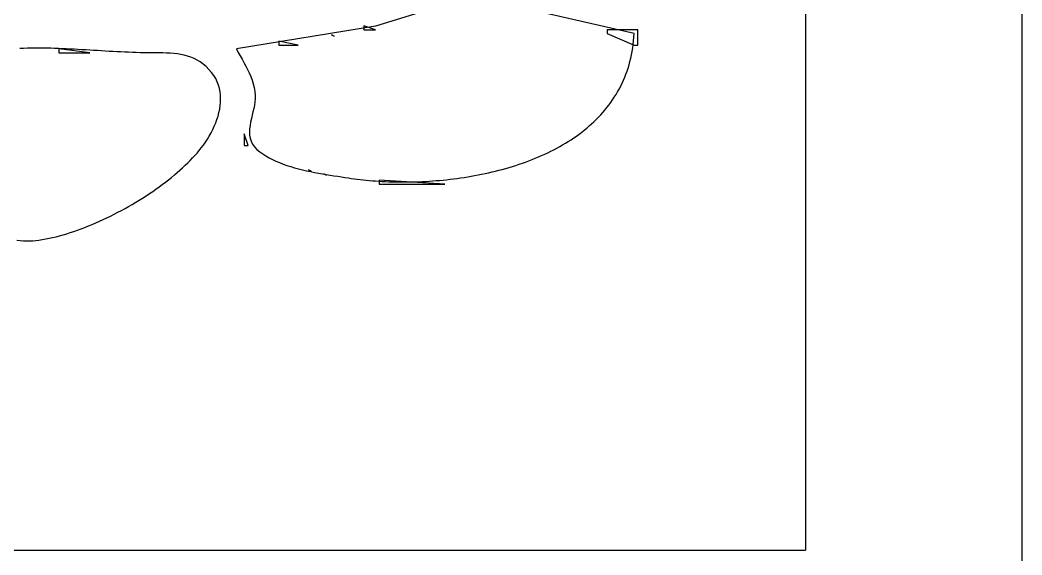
# Model space of a CAD drawing. Header units: millimetres. Extents: x 56222 to 3066687, y -650199 to -121287.
# Drawn here: x 141922.879 to 141927.51, y -185293.271 to -185290.798 of the extents above; entities that cross this region are included whole.
import ezdxf

# ---------------------------------------------------------------- set-up
doc = ezdxf.new("R2010")
doc.units = ezdxf.units.MM
doc.header["$MEASUREMENT"] = 0
doc.layers.add('$TD_AUDIT_GENERATED_(A0BDF17)', color=32, linetype='Continuous', lineweight=30)

msp = doc.modelspace()

# ---------------------------------------------------------------- linework, layer by layer
at = {"layer": '$TD_AUDIT_GENERATED_(A0BDF17)', "linetype": 'Continuous', "lineweight": 25, "ltscale": 2}
for p, q in [((141927.51, -185263.252, 0.5173), (141927.5099, -185301.8425, 0.5173)), ((141926.5099, -185286.7545, 0.5173), (141926.5099, -185293.2483, 0.5173)), ((141924.9679, -185290.6879, 0.5173), (141924.5218, -185290.8266, 0.5173)), ((141925.7173, -185290.86, 0.5173), (141924.9679, -185290.6879, 0.5173)), ((141924.5218, -185290.8266, 0.5173), (141923.8795, -185290.9313, 0.5173)), ((141924.4683, -185290.8243, 0.5173), (141924.4683, -185290.8421, 0.5173)), ((141924.5218, -185290.8421, 0.5173), (141924.4683, -185290.8243, 0.5173)), ((141924.3196, -185290.8659, 0.5173), (141924.3315, -185290.8719, 0.5173)), ((141924.3315, -185290.8719, 0.5173), (141924.3196, -185290.8659, 0.5173)), ((141924.4683, -185290.8421, 0.5173), (141924.5218, -185290.8421, 0.5173)), ((141925.5924, -185290.8421, 0.5173), (141925.5924, -185290.86, 0.5173)), ((141925.7351, -185290.8421, 0.5173), (141925.5924, -185290.8421, 0.5173)), ((141925.5924, -185290.86, 0.5173), (141925.7173, -185290.9135, 0.5173)), ((141925.7149, -185290.8938, 0.5173), (141925.7163, -185290.877, 0.5173)), ((141925.7163, -185290.877, 0.5173), (141925.7173, -185290.86, 0.5173)), ((141925.7351, -185290.9135, 0.5173), (141925.7351, -185290.8421, 0.5173)), ((141924.0758, -185290.8957, 0.5173), (141924.0758, -185290.9135, 0.5173)), ((141924.165, -185290.9135, 0.5173), (141924.0758, -185290.8957, 0.5173)), ((141924.0758, -185290.9135, 0.5173), (141924.165, -185290.9135, 0.5173)), ((141925.7109, -185290.9267, 0.5173), (141925.7131, -185290.9104, 0.5173)), ((141925.7131, -185290.9104, 0.5173), (141925.7149, -185290.8938, 0.5173)), ((141925.7173, -185290.9135, 0.5173), (141925.7351, -185290.9135, 0.5173)), ((141922.8961, -185290.9289, 0.5173), (141922.8784, -185290.9297, 0.5173)), ((141922.9139, -185290.9283, 0.5173), (141922.8961, -185290.9289, 0.5173)), ((141922.9317, -185290.9279, 0.5173), (141922.9139, -185290.9283, 0.5173)), ((141922.9495, -185290.9277, 0.5173), (141922.9317, -185290.9279, 0.5173)), ((141922.9674, -185290.9276, 0.5173), (141922.9495, -185290.9277, 0.5173)), ((141922.9852, -185290.9277, 0.5173), (141922.9674, -185290.9276, 0.5173)), ((141923.0032, -185290.928, 0.5173), (141922.9852, -185290.9277, 0.5173)), ((141923.0211, -185290.9283, 0.5173), (141923.0032, -185290.928, 0.5173)), ((141923.0391, -185290.9288, 0.5173), (141923.0211, -185290.9283, 0.5173)), ((141923.0571, -185290.9294, 0.5173), (141923.0391, -185290.9288, 0.5173)), ((141923.0751, -185290.9301, 0.5173), (141923.0571, -185290.9294, 0.5173)), ((141923.0588, -185290.9313, 0.5173), (141923.0588, -185290.9492, 0.5173)), ((141923.2015, -185290.9492, 0.5173), (141923.0588, -185290.9313, 0.5173)), ((141923.0588, -185290.9492, 0.5173), (141923.2015, -185290.9492, 0.5173)), ((141923.0931, -185290.9309, 0.5173), (141923.0751, -185290.9301, 0.5173)), ((141923.1111, -185290.9317, 0.5173), (141923.0931, -185290.9309, 0.5173)), ((141923.1291, -185290.9327, 0.5173), (141923.1111, -185290.9317, 0.5173)), ((141923.1472, -185290.9336, 0.5173), (141923.1291, -185290.9327, 0.5173)), ((141923.1652, -185290.9347, 0.5173), (141923.1472, -185290.9336, 0.5173)), ((141923.1833, -185290.9357, 0.5173), (141923.1652, -185290.9347, 0.5173)), ((141923.2013, -185290.9368, 0.5173), (141923.1833, -185290.9357, 0.5173)), ((141923.2193, -185290.9379, 0.5173), (141923.2013, -185290.9368, 0.5173)), ((141923.2373, -185290.939, 0.5173), (141923.2193, -185290.9379, 0.5173)), ((141923.2554, -185290.9401, 0.5173), (141923.2373, -185290.939, 0.5173)), ((141923.2733, -185290.9412, 0.5173), (141923.2554, -185290.9401, 0.5173)), ((141923.2913, -185290.9423, 0.5173), (141923.2733, -185290.9412, 0.5173)), ((141923.3093, -185290.9433, 0.5173), (141923.2913, -185290.9423, 0.5173)), ((141923.3272, -185290.9443, 0.5173), (141923.3093, -185290.9433, 0.5173)), ((141923.3451, -185290.9452, 0.5173), (141923.3272, -185290.9443, 0.5173)), ((141923.363, -185290.946, 0.5173), (141923.3451, -185290.9452, 0.5173)), ((141923.3808, -185290.9468, 0.5173), (141923.363, -185290.946, 0.5173)), ((141923.3986, -185290.9475, 0.5173), (141923.3808, -185290.9468, 0.5173)), ((141923.4164, -185290.9481, 0.5173), (141923.3986, -185290.9475, 0.5173)), ((141923.4341, -185290.9485, 0.5173), (141923.4164, -185290.9481, 0.5173)), ((141923.4518, -185290.9489, 0.5173), (141923.4341, -185290.9485, 0.5173)), ((141923.4694, -185290.9491, 0.5173), (141923.4518, -185290.9489, 0.5173)), ((141923.487, -185290.9492, 0.5173), (141923.4694, -185290.9491, 0.5173)), ((141923.5047, -185290.9492, 0.5173), (141923.487, -185290.9492, 0.5173)), ((141923.5223, -185290.9493, 0.5173), (141923.5047, -185290.9492, 0.5173)), ((141923.5397, -185290.9495, 0.5173), (141923.5223, -185290.9493, 0.5173)), ((141923.5568, -185290.9501, 0.5173), (141923.5397, -185290.9495, 0.5173)), ((141923.5737, -185290.951, 0.5173), (141923.5568, -185290.9501, 0.5173)), ((141923.5903, -185290.9523, 0.5173), (141923.5737, -185290.951, 0.5173)), ((141923.6067, -185290.9542, 0.5173), (141923.5903, -185290.9523, 0.5173)), ((141923.6228, -185290.9568, 0.5173), (141923.6067, -185290.9542, 0.5173)), ((141923.6386, -185290.9601, 0.5173), (141923.6228, -185290.9568, 0.5173)), ((141923.654, -185290.9643, 0.5173), (141923.6386, -185290.9601, 0.5173)), ((141923.6692, -185290.9694, 0.5173), (141923.654, -185290.9643, 0.5173)), ((141923.684, -185290.9756, 0.5173), (141923.6692, -185290.9694, 0.5173)), ((141923.8795, -185290.9313, 0.5173), (141923.8879, -185290.9469, 0.5173)), ((141923.8879, -185290.9469, 0.5173), (141923.8965, -185290.9626, 0.5173)), ((141923.8965, -185290.9626, 0.5173), (141923.9053, -185290.9783, 0.5173)), ((141925.7019, -185290.9741, 0.5173), (141925.7053, -185290.9586, 0.5173)), ((141925.7053, -185290.9586, 0.5173), (141925.7083, -185290.9428, 0.5173)), ((141925.7083, -185290.9428, 0.5173), (141925.7109, -185290.9267, 0.5173)), ((141923.6984, -185290.9829, 0.5173), (141923.684, -185290.9756, 0.5173)), ((141923.7125, -185290.9915, 0.5173), (141923.6984, -185290.9829, 0.5173)), ((141923.7262, -185291.0014, 0.5173), (141923.7125, -185290.9915, 0.5173)), ((141923.7394, -185291.0127, 0.5173), (141923.7262, -185291.0014, 0.5173)), ((141923.7523, -185291.0256, 0.5173), (141923.7394, -185291.0127, 0.5173)), ((141923.9053, -185290.9783, 0.5173), (141923.914, -185290.9941, 0.5173)), ((141923.914, -185290.9941, 0.5173), (141923.9226, -185291.0101, 0.5173)), ((141923.9226, -185291.0101, 0.5173), (141923.9308, -185291.0262, 0.5173)), ((141925.6896, -185291.0194, 0.5173), (141925.6941, -185291.0045, 0.5173)), ((141925.6941, -185291.0045, 0.5173), (141925.6982, -185290.9895, 0.5173)), ((141925.6982, -185290.9895, 0.5173), (141925.7019, -185290.9741, 0.5173)), ((141923.7647, -185291.0401, 0.5173), (141923.7523, -185291.0256, 0.5173)), ((141923.7749, -185291.0541, 0.5173), (141923.7647, -185291.0401, 0.5173)), ((141923.7836, -185291.0685, 0.5173), (141923.7749, -185291.0541, 0.5173)), ((141923.9308, -185291.0262, 0.5173), (141923.9385, -185291.0424, 0.5173)), ((141923.9385, -185291.0424, 0.5173), (141923.9455, -185291.0589, 0.5173)), ((141923.9455, -185291.0589, 0.5173), (141923.9518, -185291.0756, 0.5173)), ((141925.6681, -185291.0763, 0.5173), (141925.674, -185291.0624, 0.5173)), ((141925.674, -185291.0624, 0.5173), (141925.6796, -185291.0483, 0.5173)), ((141925.6796, -185291.0483, 0.5173), (141925.6847, -185291.034, 0.5173)), ((141925.6847, -185291.034, 0.5173), (141925.6896, -185291.0194, 0.5173)), ((141923.7908, -185291.0833, 0.5173), (141923.7836, -185291.0685, 0.5173)), ((141923.7965, -185291.0984, 0.5173), (141923.7908, -185291.0833, 0.5173)), ((141923.8009, -185291.1138, 0.5173), (141923.7965, -185291.0984, 0.5173)), ((141923.9518, -185291.0756, 0.5173), (141923.9572, -185291.0926, 0.5173)), ((141923.9572, -185291.0926, 0.5173), (141923.9615, -185291.1099, 0.5173)), ((141925.6485, -185291.1166, 0.5173), (141925.6554, -185291.1034, 0.5173)), ((141925.6554, -185291.1034, 0.5173), (141925.6619, -185291.09, 0.5173)), ((141925.6619, -185291.09, 0.5173), (141925.6681, -185291.0763, 0.5173)), ((141923.804, -185291.1294, 0.5173), (141923.8009, -185291.1138, 0.5173)), ((141923.8059, -185291.1452, 0.5173), (141923.804, -185291.1294, 0.5173)), ((141923.8066, -185291.1611, 0.5173), (141923.8059, -185291.1452, 0.5173)), ((141923.9615, -185291.1099, 0.5173), (141923.9645, -185291.1275, 0.5173)), ((141923.9645, -185291.1275, 0.5173), (141923.9661, -185291.1455, 0.5173)), ((141923.9661, -185291.1455, 0.5173), (141923.9661, -185291.1601, 0.5173)), ((141925.6178, -185291.167, 0.5173), (141925.626, -185291.1547, 0.5173)), ((141925.626, -185291.1547, 0.5173), (141925.6338, -185291.1422, 0.5173)), ((141925.6338, -185291.1422, 0.5173), (141925.6413, -185291.1295, 0.5173)), ((141925.6413, -185291.1295, 0.5173), (141925.6485, -185291.1166, 0.5173)), ((141923.8022, -185291.2094, 0.5173), (141923.8047, -185291.1933, 0.5173)), ((141923.8047, -185291.1933, 0.5173), (141923.8062, -185291.1772, 0.5173)), ((141923.8062, -185291.1772, 0.5173), (141923.8066, -185291.1611, 0.5173)), ((141923.9625, -185291.1904, 0.5173), (141923.9594, -185291.206, 0.5173)), ((141923.9648, -185291.1751, 0.5173), (141923.9625, -185291.1904, 0.5173)), ((141923.9661, -185291.1601, 0.5173), (141923.9648, -185291.1751, 0.5173)), ((141925.5917, -185291.2025, 0.5173), (141925.6007, -185291.1909, 0.5173)), ((141925.6007, -185291.1909, 0.5173), (141925.6094, -185291.1791, 0.5173)), ((141925.6094, -185291.1791, 0.5173), (141925.6178, -185291.167, 0.5173)), ((141923.7894, -185291.2574, 0.5173), (141923.7945, -185291.2415, 0.5173)), ((141923.7945, -185291.2415, 0.5173), (141923.7988, -185291.2255, 0.5173)), ((141923.7988, -185291.2255, 0.5173), (141923.8022, -185291.2094, 0.5173)), ((141923.9522, -185291.2375, 0.5173), (141923.9485, -185291.2533, 0.5173)), ((141923.9559, -185291.2217, 0.5173), (141923.9522, -185291.2375, 0.5173)), ((141923.9594, -185291.206, 0.5173), (141923.9559, -185291.2217, 0.5173)), ((141925.5426, -185291.2572, 0.5173), (141925.5529, -185291.2467, 0.5173)), ((141925.5529, -185291.2467, 0.5173), (141925.563, -185291.236, 0.5173)), ((141925.563, -185291.236, 0.5173), (141925.5729, -185291.225, 0.5173)), ((141925.5729, -185291.225, 0.5173), (141925.5824, -185291.2139, 0.5173)), ((141925.5824, -185291.2139, 0.5173), (141925.5917, -185291.2025, 0.5173)), ((141923.7699, -185291.304, 0.5173), (141923.7771, -185291.2887, 0.5173)), ((141923.7771, -185291.2887, 0.5173), (141923.7836, -185291.2732, 0.5173)), ((141923.7836, -185291.2732, 0.5173), (141923.7894, -185291.2574, 0.5173)), ((141923.9424, -185291.2847, 0.5173), (141923.9405, -185291.3001, 0.5173)), ((141923.9452, -185291.2691, 0.5173), (141923.9424, -185291.2847, 0.5173)), ((141923.9485, -185291.2533, 0.5173), (141923.9452, -185291.2691, 0.5173)), ((141925.4987, -185291.2971, 0.5173), (141925.5101, -185291.2874, 0.5173)), ((141925.5101, -185291.2874, 0.5173), (141925.5211, -185291.2776, 0.5173)), ((141925.5211, -185291.2776, 0.5173), (141925.532, -185291.2675, 0.5173)), ((141925.532, -185291.2675, 0.5173), (141925.5426, -185291.2572, 0.5173)), ((141923.7453, -185291.3481, 0.5173), (141923.7539, -185291.3338, 0.5173)), ((141923.7539, -185291.3338, 0.5173), (141923.7622, -185291.3191, 0.5173)), ((141923.7622, -185291.3191, 0.5173), (141923.7699, -185291.304, 0.5173)), ((141923.9152, -185291.3239, 0.5173), (141923.9152, -185291.3774, 0.5173)), ((141923.933, -185291.3774, 0.5173), (141923.9152, -185291.3239, 0.5173)), ((141923.9405, -185291.3001, 0.5173), (141923.9398, -185291.3152, 0.5173)), ((141923.9398, -185291.3152, 0.5173), (141923.9405, -185291.33, 0.5173)), ((141923.9405, -185291.33, 0.5173), (141923.9428, -185291.3443, 0.5173)), ((141925.4387, -185291.3423, 0.5173), (141925.4512, -185291.3337, 0.5173)), ((141925.4512, -185291.3337, 0.5173), (141925.4634, -185291.3248, 0.5173)), ((141925.4634, -185291.3248, 0.5173), (141925.4754, -185291.3158, 0.5173)), ((141925.4754, -185291.3158, 0.5173), (141925.4872, -185291.3066, 0.5173)), ((141925.4872, -185291.3066, 0.5173), (141925.4987, -185291.2971, 0.5173)), ((141923.7171, -185291.3885, 0.5173), (141923.7268, -185291.3755, 0.5173)), ((141923.7268, -185291.3755, 0.5173), (141923.7362, -185291.3621, 0.5173)), ((141923.7362, -185291.3621, 0.5173), (141923.7453, -185291.3481, 0.5173)), ((141923.9152, -185291.3774, 0.5173), (141923.933, -185291.3774, 0.5173)), ((141923.9428, -185291.3443, 0.5173), (141923.9471, -185291.3582, 0.5173)), ((141923.9471, -185291.3582, 0.5173), (141923.9536, -185291.3714, 0.5173)), ((141923.9536, -185291.3714, 0.5173), (141923.9627, -185291.384, 0.5173)), ((141923.9627, -185291.384, 0.5173), (141923.9744, -185291.3958, 0.5173)), ((141925.3601, -185291.3899, 0.5173), (141925.3737, -185291.3825, 0.5173)), ((141925.3737, -185291.3825, 0.5173), (141925.387, -185291.3748, 0.5173)), ((141925.387, -185291.3748, 0.5173), (141925.4003, -185291.367, 0.5173)), ((141925.4003, -185291.367, 0.5173), (141925.4133, -185291.359, 0.5173)), ((141925.4133, -185291.359, 0.5173), (141925.4261, -185291.3507, 0.5173)), ((141925.4261, -185291.3507, 0.5173), (141925.4387, -185291.3423, 0.5173)), ((141923.6768, -185291.4354, 0.5173), (141923.6873, -185291.4241, 0.5173)), ((141923.6873, -185291.4241, 0.5173), (141923.6973, -185291.4128, 0.5173)), ((141923.6973, -185291.4128, 0.5173), (141923.7073, -185291.401, 0.5173)), ((141923.7073, -185291.401, 0.5173), (141923.7171, -185291.3885, 0.5173)), ((141923.9744, -185291.3958, 0.5173), (141923.9873, -185291.4063, 0.5173)), ((141923.9873, -185291.4063, 0.5173), (141924.001, -185291.4162, 0.5173)), ((141924.001, -185291.4162, 0.5173), (141924.0153, -185291.4254, 0.5173)), ((141924.0153, -185291.4254, 0.5173), (141924.0303, -185291.4341, 0.5173)), ((141925.2607, -185291.4367, 0.5173), (141925.2754, -185291.4306, 0.5173)), ((141925.2754, -185291.4306, 0.5173), (141925.2899, -185291.4243, 0.5173)), ((141925.2899, -185291.4243, 0.5173), (141925.3042, -185291.4178, 0.5173)), ((141925.3042, -185291.4178, 0.5173), (141925.3184, -185291.4111, 0.5173)), ((141925.3184, -185291.4111, 0.5173), (141925.3325, -185291.4042, 0.5173)), ((141925.3325, -185291.4042, 0.5173), (141925.3464, -185291.3972, 0.5173)), ((141925.3464, -185291.3972, 0.5173), (141925.3601, -185291.3899, 0.5173)), ((141923.6309, -185291.4806, 0.5173), (141923.6429, -185291.4693, 0.5173)), ((141923.6429, -185291.4693, 0.5173), (141923.6546, -185291.458, 0.5173)), ((141923.6546, -185291.458, 0.5173), (141923.6659, -185291.4467, 0.5173)), ((141923.6659, -185291.4467, 0.5173), (141923.6768, -185291.4354, 0.5173)), ((141924.0303, -185291.4341, 0.5173), (141924.0459, -185291.4422, 0.5173)), ((141924.0459, -185291.4422, 0.5173), (141924.0619, -185291.4498, 0.5173)), ((141924.0619, -185291.4498, 0.5173), (141924.0785, -185291.4569, 0.5173)), ((141924.0785, -185291.4569, 0.5173), (141924.0955, -185291.4635, 0.5173)), ((141924.0955, -185291.4635, 0.5173), (141924.1128, -185291.4696, 0.5173)), ((141924.1128, -185291.4696, 0.5173), (141924.1305, -185291.4753, 0.5173)), ((141924.1305, -185291.4753, 0.5173), (141924.1484, -185291.4806, 0.5173)), ((141925.1395, -185291.4792, 0.5173), (141925.155, -185291.4745, 0.5173)), ((141925.155, -185291.4745, 0.5173), (141925.1704, -185291.4697, 0.5173)), ((141925.1704, -185291.4697, 0.5173), (141925.1858, -185291.4646, 0.5173)), ((141925.1858, -185291.4646, 0.5173), (141925.201, -185291.4594, 0.5173)), ((141925.201, -185291.4594, 0.5173), (141925.2161, -185291.454, 0.5173)), ((141925.2161, -185291.454, 0.5173), (141925.2311, -185291.4484, 0.5173)), ((141925.2311, -185291.4484, 0.5173), (141925.246, -185291.4427, 0.5173)), ((141925.246, -185291.4427, 0.5173), (141925.2607, -185291.4367, 0.5173)), ((141923.5654, -185291.5361, 0.5173), (141923.5791, -185291.5251, 0.5173)), ((141923.5791, -185291.5251, 0.5173), (141923.5925, -185291.514, 0.5173)), ((141923.5925, -185291.514, 0.5173), (141923.6057, -185291.5029, 0.5173)), ((141923.6057, -185291.5029, 0.5173), (141923.6184, -185291.4918, 0.5173)), ((141923.6184, -185291.4918, 0.5173), (141923.6309, -185291.4806, 0.5173)), ((141924.1484, -185291.4806, 0.5173), (141924.1665, -185291.4855, 0.5173)), ((141924.1665, -185291.4855, 0.5173), (141924.1848, -185291.4901, 0.5173)), ((141924.1848, -185291.4901, 0.5173), (141924.2032, -185291.4943, 0.5173)), ((141924.2032, -185291.4943, 0.5173), (141924.2216, -185291.4983, 0.5173)), ((141924.2126, -185291.4904, 0.5173), (141924.2245, -185291.4964, 0.5173)), ((141924.2245, -185291.4964, 0.5173), (141924.2126, -185291.4904, 0.5173)), ((141924.2216, -185291.4983, 0.5173), (141924.24, -185291.502, 0.5173)), ((141924.24, -185291.502, 0.5173), (141924.2584, -185291.5054, 0.5173)), ((141924.2584, -185291.5054, 0.5173), (141924.2766, -185291.5087, 0.5173)), ((141924.2766, -185291.5087, 0.5173), (141924.2947, -185291.5117, 0.5173)), ((141924.2839, -185291.5083, 0.5173), (141924.2958, -185291.5142, 0.5173)), ((141924.2958, -185291.5142, 0.5173), (141924.2839, -185291.5083, 0.5173)), ((141924.2947, -185291.5117, 0.5173), (141924.3126, -185291.5146, 0.5173)), ((141924.3126, -185291.5146, 0.5173), (141924.3302, -185291.5173, 0.5173)), ((141924.3302, -185291.5173, 0.5173), (141924.3475, -185291.5199, 0.5173)), ((141924.3475, -185291.5199, 0.5173), (141924.3644, -185291.5225, 0.5173)), ((141924.3644, -185291.5225, 0.5173), (141924.3809, -185291.525, 0.5173)), ((141924.3809, -185291.525, 0.5173), (141924.3969, -185291.5275, 0.5173)), ((141924.9158, -185291.5275, 0.5173), (141924.932, -185291.5251, 0.5173)), ((141924.932, -185291.5251, 0.5173), (141924.9482, -185291.5225, 0.5173)), ((141924.9482, -185291.5225, 0.5173), (141924.9644, -185291.5198, 0.5173)), ((141924.9644, -185291.5198, 0.5173), (141924.9805, -185291.5169, 0.5173)), ((141924.9805, -185291.5169, 0.5173), (141924.9967, -185291.5139, 0.5173)), ((141924.9967, -185291.5139, 0.5173), (141925.0128, -185291.5107, 0.5173)), ((141925.0128, -185291.5107, 0.5173), (141925.0288, -185291.5073, 0.5173)), ((141925.0288, -185291.5073, 0.5173), (141925.0448, -185291.5038, 0.5173)), ((141925.0448, -185291.5038, 0.5173), (141925.0607, -185291.5001, 0.5173)), ((141925.0607, -185291.5001, 0.5173), (141925.0766, -185291.4963, 0.5173)), ((141925.0766, -185291.4963, 0.5173), (141925.0925, -185291.4923, 0.5173)), ((141925.0925, -185291.4923, 0.5173), (141925.1082, -185291.4881, 0.5173)), ((141925.1082, -185291.4881, 0.5173), (141925.1239, -185291.4838, 0.5173)), ((141925.1239, -185291.4838, 0.5173), (141925.1395, -185291.4792, 0.5173)), ((141923.5076, -185291.5791, 0.5173), (141923.5224, -185291.5685, 0.5173)), ((141923.5224, -185291.5685, 0.5173), (141923.537, -185291.5578, 0.5173)), ((141923.537, -185291.5578, 0.5173), (141923.5513, -185291.547, 0.5173)), ((141923.5513, -185291.547, 0.5173), (141923.5654, -185291.5361, 0.5173)), ((141924.3969, -185291.5275, 0.5173), (141924.4103, -185291.5295, 0.5173)), ((141924.4103, -185291.5295, 0.5173), (141924.4238, -185291.5314, 0.5173)), ((141924.4238, -185291.5314, 0.5173), (141924.4374, -185291.5332, 0.5173)), ((141924.4374, -185291.5332, 0.5173), (141924.4513, -185291.5349, 0.5173)), ((141924.4513, -185291.5349, 0.5173), (141924.4653, -185291.5364, 0.5173)), ((141924.4653, -185291.5364, 0.5173), (141924.4794, -185291.5379, 0.5173)), ((141924.4794, -185291.5379, 0.5173), (141924.4937, -185291.5393, 0.5173)), ((141924.4937, -185291.5393, 0.5173), (141924.5082, -185291.5405, 0.5173)), ((141924.5082, -185291.5405, 0.5173), (141924.5228, -185291.5416, 0.5173)), ((141924.5228, -185291.5416, 0.5173), (141924.5375, -185291.5426, 0.5173)), ((141924.5375, -185291.5426, 0.5173), (141924.5523, -185291.5435, 0.5173)), ((141924.5397, -185291.538, 0.5173), (141924.5397, -185291.5558, 0.5173)), ((141924.843, -185291.5558, 0.5173), (141924.5397, -185291.538, 0.5173)), ((141924.5397, -185291.5558, 0.5173), (141924.843, -185291.5558, 0.5173)), ((141924.5523, -185291.5435, 0.5173), (141924.5673, -185291.5442, 0.5173)), ((141924.5673, -185291.5442, 0.5173), (141924.5824, -185291.5449, 0.5173)), ((141924.5824, -185291.5449, 0.5173), (141924.5976, -185291.5454, 0.5173)), ((141924.5976, -185291.5454, 0.5173), (141924.6129, -185291.5458, 0.5173)), ((141924.6129, -185291.5458, 0.5173), (141924.6283, -185291.546, 0.5173)), ((141924.6283, -185291.546, 0.5173), (141924.6437, -185291.5462, 0.5173)), ((141924.6437, -185291.5462, 0.5173), (141924.6593, -185291.5462, 0.5173)), ((141924.6593, -185291.5462, 0.5173), (141924.675, -185291.5461, 0.5173)), ((141924.675, -185291.5461, 0.5173), (141924.6907, -185291.5458, 0.5173)), ((141924.6907, -185291.5458, 0.5173), (141924.7065, -185291.5454, 0.5173)), ((141924.7065, -185291.5454, 0.5173), (141924.7224, -185291.5449, 0.5173)), ((141924.7224, -185291.5449, 0.5173), (141924.7383, -185291.5442, 0.5173)), ((141924.7383, -185291.5442, 0.5173), (141924.7543, -185291.5434, 0.5173)), ((141924.7543, -185291.5434, 0.5173), (141924.7703, -185291.5425, 0.5173)), ((141924.7703, -185291.5425, 0.5173), (141924.7864, -185291.5414, 0.5173)), ((141924.7864, -185291.5414, 0.5173), (141924.8025, -185291.5402, 0.5173)), ((141924.8025, -185291.5402, 0.5173), (141924.8186, -185291.5388, 0.5173)), ((141924.8186, -185291.5388, 0.5173), (141924.8348, -185291.5373, 0.5173)), ((141924.8348, -185291.5373, 0.5173), (141924.851, -185291.5356, 0.5173)), ((141924.851, -185291.5356, 0.5173), (141924.8672, -185291.5338, 0.5173)), ((141924.8672, -185291.5338, 0.5173), (141924.8834, -185291.5319, 0.5173)), ((141924.8834, -185291.5319, 0.5173), (141924.8996, -185291.5298, 0.5173)), ((141924.8996, -185291.5298, 0.5173), (141924.9158, -185291.5275, 0.5173)), ((141923.446, -185291.6204, 0.5173), (141923.4617, -185291.6103, 0.5173)), ((141923.4617, -185291.6103, 0.5173), (141923.4772, -185291.6, 0.5173)), ((141923.4772, -185291.6, 0.5173), (141923.4925, -185291.5896, 0.5173)), ((141923.4925, -185291.5896, 0.5173), (141923.5076, -185291.5791, 0.5173)), ((141923.3649, -185291.6686, 0.5173), (141923.3814, -185291.6593, 0.5173)), ((141923.3814, -185291.6593, 0.5173), (141923.3978, -185291.6498, 0.5173)), ((141923.3978, -185291.6498, 0.5173), (141923.414, -185291.6402, 0.5173)), ((141923.414, -185291.6402, 0.5173), (141923.4301, -185291.6304, 0.5173)), ((141923.4301, -185291.6304, 0.5173), (141923.446, -185291.6204, 0.5173)), ((141923.2811, -185291.712, 0.5173), (141923.298, -185291.7038, 0.5173)), ((141923.298, -185291.7038, 0.5173), (141923.3148, -185291.6953, 0.5173)), ((141923.3148, -185291.6953, 0.5173), (141923.3316, -185291.6866, 0.5173)), ((141923.3316, -185291.6866, 0.5173), (141923.3483, -185291.6777, 0.5173)), ((141923.3483, -185291.6777, 0.5173), (141923.3649, -185291.6686, 0.5173)), ((141923.1621, -185291.7628, 0.5173), (141923.1791, -185291.7564, 0.5173)), ((141923.1791, -185291.7564, 0.5173), (141923.1961, -185291.7497, 0.5173)), ((141923.1961, -185291.7497, 0.5173), (141923.2131, -185291.7426, 0.5173)), ((141923.2131, -185291.7426, 0.5173), (141923.2301, -185291.7354, 0.5173)), ((141923.2301, -185291.7354, 0.5173), (141923.2471, -185291.7278, 0.5173)), ((141923.2471, -185291.7278, 0.5173), (141923.2641, -185291.7201, 0.5173)), ((141923.2641, -185291.7201, 0.5173), (141923.2811, -185291.712, 0.5173)), ((141923.0137, -185291.8067, 0.5173), (141923.0296, -185291.8032, 0.5173)), ((141923.0296, -185291.8032, 0.5173), (141923.0458, -185291.7993, 0.5173)), ((141923.0458, -185291.7993, 0.5173), (141923.0621, -185291.7951, 0.5173)), ((141923.0621, -185291.7951, 0.5173), (141923.0785, -185291.7905, 0.5173)), ((141923.0785, -185291.7905, 0.5173), (141923.095, -185291.7856, 0.5173)), ((141923.095, -185291.7856, 0.5173), (141923.1117, -185291.7804, 0.5173)), ((141923.1117, -185291.7804, 0.5173), (141923.1284, -185291.7749, 0.5173)), ((141923.1284, -185291.7749, 0.5173), (141923.1452, -185291.769, 0.5173)), ((141923.1452, -185291.769, 0.5173), (141923.1621, -185291.7628, 0.5173)), ((141922.8652, -185291.8159, 0.5173), (141922.8803, -185291.8175, 0.5173)), ((141922.8803, -185291.8175, 0.5173), (141922.8952, -185291.8185, 0.5173)), ((141922.8952, -185291.8185, 0.5173), (141922.9098, -185291.819, 0.5173)), ((141922.9098, -185291.819, 0.5173), (141922.9241, -185291.8189, 0.5173)), ((141922.9241, -185291.8189, 0.5173), (141922.9381, -185291.8182, 0.5173)), ((141922.9381, -185291.8182, 0.5173), (141922.9517, -185291.8169, 0.5173)), ((141922.9517, -185291.8169, 0.5173), (141922.9669, -185291.815, 0.5173)), ((141922.9669, -185291.815, 0.5173), (141922.9823, -185291.8126, 0.5173)), ((141922.9823, -185291.8126, 0.5173), (141922.9979, -185291.8098, 0.5173)), ((141922.9979, -185291.8098, 0.5173), (141923.0137, -185291.8067, 0.5173)), ((141919.3259, -185293.2483, 0.5173), (141926.5099, -185293.2483, 0.5173))]:
    msp.add_line(p, q, dxfattribs=at)

doc.saveas('drawing.dxf')
